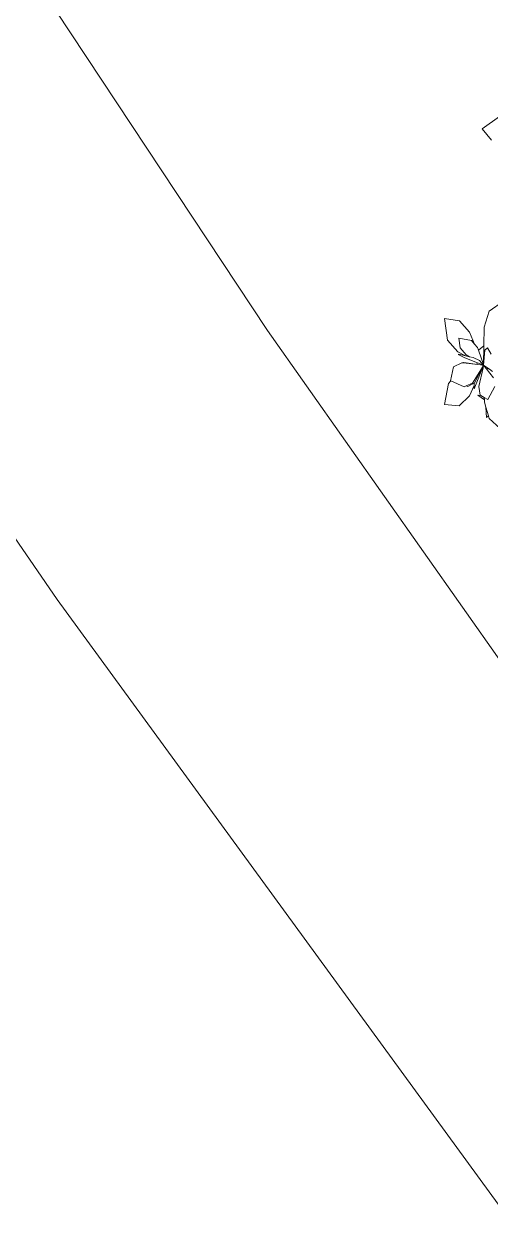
# Model space of a CAD drawing. Header units: metres. Extents: x -460 to 31334, y -1777 to 24987.
# Drawn here: x 245.105 to 245.398, y -581.274 to -580.529 of the extents above; entities that cross this region are included whole.
import ezdxf

# ---------------------------------------------------------------- set-up
doc = ezdxf.new("R2010")
doc.units = ezdxf.units.M
doc.header["$MEASUREMENT"] = 0
doc.layers.add('01 FURNITURE', color=8, linetype='Continuous')
doc.layers.add('TREES PLANTS', color=82, linetype='Continuous', lineweight=5)
picture_1 = doc.add_image_def('image5.png', size_in_pixel=(1080, 1920))

# ---------------------------------------------------------------- blocks, each defined once
blk = doc.blocks.new('TREES_09')
at = {"layer": 'TREES PLANTS', "color": 82, "true_color": 0x34d100}
for p, q in [((-0.9563, -1.5205), (-0.893, -1.611)), ((-0.0005, -1.4991), (0.0509, -1.5748)), ((0.6083, -1.5733), (0.6761, -1.4976)), ((-0.893, -1.611), (-0.8341, -1.5626)), ((0.0509, -1.5748), (0.1348, -1.5997)), ((0.2419, -1.5833), (0.2739, -1.5642)), ((0.2532, -1.5965), (0.2419, -1.5833)), ((0.2532, -1.5965), (0.331, -1.6028)), ((0.3524, -1.5724), (0.331, -1.6028)), ((0.349, -1.589), (0.331, -1.6028)), ((0.3979, -1.5513), (0.349, -1.589)), ((0.3524, -1.5724), (0.349, -1.589)), ((0.3637, -1.5563), (0.3524, -1.5724)), ((0.4423, -1.5446), (0.5087, -1.5806)), ((0.5087, -1.5806), (0.4987, -1.5992)), ((0.5225, -1.5985), (0.5487, -1.5908)), ((0.5487, -1.5908), (0.5942, -1.5775)), ((0.6026, -1.5881), (0.5487, -1.5908)), ((0.5942, -1.5775), (0.6083, -1.5733)), ((0.5942, -1.5775), (0.6026, -1.5881)), ((0.1348, -1.5997), (0.2321, -1.6016)), ((0.1607, -1.6765), (0.2225, -1.6499)), ((0.2037, -1.6658), (0.2225, -1.6499)), ((0.2225, -1.6499), (0.2405, -1.6345)), ((0.2531, -1.6301), (0.2321, -1.6016)), ((0.2321, -1.6016), (0.3287, -1.6036)), ((0.2405, -1.6345), (0.2531, -1.6301)), ((0.2531, -1.6301), (0.3287, -1.6036)), ((0.2875, -1.6768), (0.2921, -1.6566)), ((0.2918, -1.7041), (0.3168, -1.6397)), ((0.2921, -1.6566), (0.308, -1.625)), ((0.308, -1.625), (0.331, -1.6028)), ((0.3168, -1.6397), (0.3303, -1.6047)), ((0.3272, -1.634), (0.3168, -1.6397)), ((0.3184, -1.7057), (0.3272, -1.634)), ((0.3196, -1.7079), (0.3307, -1.6057)), ((0.3272, -1.634), (0.3307, -1.6057)), ((0.3285, -1.6026), (0.3295, -1.6033)), ((0.3287, -1.6036), (0.3295, -1.6033)), ((0.3293, -1.6026), (0.3297, -1.6032)), ((0.3295, -1.6033), (0.3297, -1.6032)), ((0.3297, -1.6032), (0.3302, -1.6031)), ((0.3303, -1.6027), (0.3302, -1.6031)), ((0.3302, -1.6031), (0.331, -1.6028)), ((0.3303, -1.6047), (0.3306, -1.6039)), ((0.3307, -1.6057), (0.3303, -1.6047)), ((0.3306, -1.6039), (0.3307, -1.6036)), ((0.3309, -1.604), (0.3306, -1.6039)), ((0.3307, -1.6036), (0.331, -1.603)), ((0.3309, -1.6036), (0.3307, -1.6036)), ((0.3307, -1.6057), (0.3309, -1.604)), ((0.3309, -1.6036), (0.331, -1.6029)), ((0.3309, -1.604), (0.3309, -1.6036)), ((0.331, -1.6028), (0.331, -1.6028)), ((0.3312, -1.6028), (0.331, -1.6028)), ((0.3353, -1.6066), (0.331, -1.6028)), ((0.331, -1.6029), (0.331, -1.6028)), ((0.331, -1.603), (0.331, -1.6028)), ((0.331, -1.6029), (0.331, -1.603)), ((0.3312, -1.6028), (0.3312, -1.6028)), ((0.3343, -1.6035), (0.3312, -1.6028)), ((0.3329, -1.6035), (0.3312, -1.6028)), ((0.3343, -1.6035), (0.3329, -1.6035)), ((0.345, -1.6084), (0.3329, -1.6035)), ((0.3455, -1.606), (0.3343, -1.6035)), ((0.3353, -1.6066), (0.3412, -1.6091)), ((0.4239, -1.6604), (0.3412, -1.6091)), ((0.3412, -1.6091), (0.36, -1.617)), ((0.3455, -1.606), (0.345, -1.6084)), ((0.4282, -1.6417), (0.345, -1.6084)), ((0.4417, -1.6275), (0.3455, -1.606)), ((0.3627, -1.6183), (0.36, -1.617)), ((0.36, -1.617), (0.3606, -1.6172)), ((0.3606, -1.6172), (0.3627, -1.6183)), ((0.3627, -1.6183), (0.4236, -1.6496)), ((0.4236, -1.6496), (0.4425, -1.6848)), ((0.4236, -1.6496), (0.4294, -1.6525)), ((0.4541, -1.6526), (0.4282, -1.6417)), ((0.4294, -1.6525), (0.4372, -1.6525)), ((0.4901, -1.6767), (0.4372, -1.6525)), ((0.4372, -1.6525), (0.4541, -1.6526)), ((0.4871, -1.6206), (0.4417, -1.6275)), ((0.4892, -1.6168), (0.4871, -1.6206)), ((0.4877, -1.632), (0.5105, -1.5988)), ((0.4892, -1.6168), (0.4877, -1.632)), ((0.4987, -1.5992), (0.4892, -1.6168)), ((0.5105, -1.5988), (0.4987, -1.5992)), ((0.5225, -1.5985), (0.5105, -1.5988)), ((0.1607, -1.6765), (0.1015, -1.7281)), ((0.191, -1.731), (0.2037, -1.6658)), ((0.2779, -1.693), (0.242, -1.7235)), ((0.2623, -1.7372), (0.283, -1.6963)), ((0.2751, -1.7309), (0.283, -1.6963)), ((0.2918, -1.7041), (0.2763, -1.735)), ((0.2779, -1.693), (0.2875, -1.6768)), ((0.283, -1.6963), (0.2875, -1.6768)), ((0.3196, -1.7079), (0.3184, -1.7057)), ((0.3188, -1.7156), (0.3196, -1.7079)), ((0.3394, -1.7593), (0.3188, -1.7156)), ((0.4441, -1.703), (0.4131, -1.7723)), ((0.4239, -1.6604), (0.4392, -1.6927)), ((0.4425, -1.6848), (0.4392, -1.6927)), ((0.4392, -1.6927), (0.4441, -1.703)), ((0.5426, -1.7289), (0.4901, -1.6767)), ((0.1015, -1.7281), (0.0893, -1.8057)), ((0.242, -1.7235), (0.191, -1.731)), ((0.2017, -1.79), (0.2623, -1.7372)), ((0.2763, -1.735), (0.2751, -1.7309)), ((0.4125, -1.7736), (0.3394, -1.7593)), ((0.4131, -1.7723), (0.4125, -1.7736)), ((0.4131, -1.7723), (0.4264, -1.7856)), ((0.5352, -1.8048), (0.5426, -1.7289)), ((0.0893, -1.8057), (0.2017, -1.79)), ((0.4264, -1.7856), (0.5352, -1.8048))]:
    blk.add_line(p, q, dxfattribs=at)

msp = doc.modelspace()

# ---------------------------------------------------------------- linework, layer by layer
at = {"layer": '01 FURNITURE', "color": 250, "lineweight": 9}
for points in [[(244.24487, -578.62991), (244.81672, -578.16519), (245.88692, -579.4123), (246.84198, -580.31995), (247.12105, -580.64342), (247.46099, -581.07561), (247.74395, -581.51576), (246.53373, -582.38701), (245.74812, -581.41649), (245.25813, -580.72161), (244.66972, -579.83272), (244.24487, -579.23123)], [(244.24487, -579.60717), (245.12609, -580.89047), (245.7369, -581.72777), (246.37812, -582.52153), (245.13131, -583.38135), (244.24487, -582.16084)]]:
    msp.add_lwpolyline(points, dxfattribs=at)

# ---------------------------------------------------------------- block references
at = {"lineweight": 18, "xscale": 0.1211939726717993, "yscale": 0.1211939726717993, "zscale": 0.1211939726717993, "rotation": 270}
msp.add_blockref('TREES_09', (245.58816, -580.70321), dxfattribs=at)

# ---------------------------------------------------------------- pictures from other files: only their frames are drawn
at = {"layer": '01 FURNITURE', "color": 250, "lineweight": 9}
image = msp.add_image(picture_1, insert=(244.24487, -585.2892), size_in_units=(6.83703, 12.15472), dxfattribs=at)
image.dxf.flags = 7

doc.saveas('drawing.dxf')
